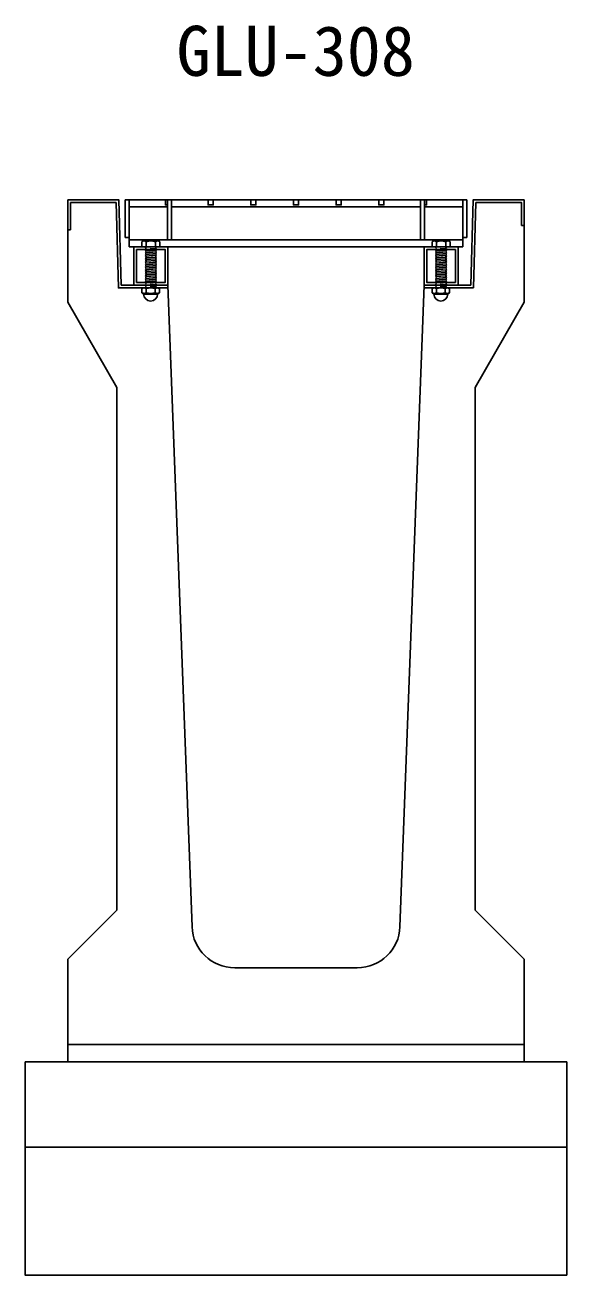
# Model space of a CAD drawing. Units: millimetres, scale not verified. Extents: x -25200 to 25200, y -8910 to 8910.
# Drawn here: x -14841 to -14206, y -1663 to -198 of the extents above; entities that cross this region are included whole.
import ezdxf
from ezdxf.enums import TextEntityAlignment as Align

# ---------------------------------------------------------------- set-up
doc = ezdxf.new("R2010")
doc.units = ezdxf.units.MM
doc.header["$LTSCALE"] = 30
doc.linetypes.add('DOTTED', pattern=[1.75, 0.25, -1.5])
for name, color, linetype, lineweight in [('0-2_HATCH', 6, 'Continuous', 25), ('0-5_OUTLINE', 3, 'Continuous', 25), ('0-7_TXT', 7, 'Continuous', 25)]:
    doc.layers.add(name, color=color, linetype=linetype, lineweight=lineweight)
doc.styles.add('ＭＳ ゴシック', font='')
doc.styles.get('ＭＳ ゴシック').set_extended_font_data('MS Gothic')

msp = doc.modelspace()

# ---------------------------------------------------------------- linework, layer by layer
at = {"layer": '0-2_HATCH'}
for p, q in [((-14787.73, -437.8), (-14787.73, -406)), ((-14787.73, -406), (-14734.05, -406)), ((-14323.43, -402.8), (-14723.43, -402.8)), ((-14718.93, -402.8), (-14718.93, -457.8)), ((-14673.93, -402.8), (-14673.93, -449.8)), ((-14669.43, -449.8), (-14669.43, -402.8)), ((-14377.43, -402.8), (-14377.43, -449.8)), ((-14372.93, -402.8), (-14372.93, -449.8)), ((-14327.93, -402.8), (-14327.93, -457.8)), ((-14312.81, -406), (-14315.31, -506)), ((-14718.93, -410.8), (-14673.93, -410.8)), ((-14669.43, -410.8), (-14377.43, -410.8)), ((-14372.93, -410.8), (-14327.93, -410.8)), ((-14790.93, -437.8), (-14787.73, -437.8)), ((-14259.13, -432.8), (-14255.93, -432.8)), ((-14718.93, -449.8), (-14327.93, -449.8)), ((-14701.93, -450.3), (-14703.93, -451.8)), ((-14703.93, -457.8), (-14703.93, -451.8)), ((-14703.6, -451.52), (-14701.93, -450.3)), ((-14684.93, -450.3), (-14701.93, -450.3)), ((-14698.93, -457.8), (-14698.93, -451.8)), ((-14687.93, -457.8), (-14687.93, -451.8)), ((-14683.25, -451.52), (-14684.93, -450.3)), ((-14682.93, -457.8), (-14682.93, -451.8)), ((-14361.93, -450.3), (-14363.93, -451.8)), ((-14363.93, -457.8), (-14363.93, -451.8)), ((-14363.6, -451.52), (-14361.93, -450.3)), ((-14344.93, -450.3), (-14361.93, -450.3)), ((-14358.93, -457.8), (-14358.93, -451.8)), ((-14347.93, -457.8), (-14347.93, -451.8)), ((-14343.25, -451.52), (-14344.93, -450.3)), ((-14342.93, -457.8), (-14342.93, -451.8)), ((-14718.93, -457.8), (-14327.93, -457.8)), ((-14682.93, -457.8), (-14703.93, -457.8)), ((-14699.93, -457.8), (-14686.93, -457.8)), ((-14699.93, -458.8), (-14698.93, -457.8)), ((-14698.93, -459.8), (-14699.93, -458.8)), ((-14699.93, -460.8), (-14698.93, -459.8)), ((-14698.93, -461.8), (-14699.93, -460.8)), ((-14699.93, -462.8), (-14698.93, -461.8)), ((-14686.93, -461.8), (-14699.93, -462.8)), ((-14698.93, -463.8), (-14699.93, -462.8)), ((-14699.93, -464.8), (-14698.93, -463.8)), ((-14686.93, -463.8), (-14699.93, -464.8)), ((-14698.93, -465.8), (-14699.93, -464.8)), ((-14699.93, -466.8), (-14698.93, -465.8)), ((-14686.93, -465.8), (-14699.93, -466.8)), ((-14698.93, -467.8), (-14699.93, -466.8)), ((-14699.93, -468.8), (-14698.93, -467.8)), ((-14686.93, -467.8), (-14699.93, -468.8)), ((-14687.93, -458.8), (-14686.93, -457.8)), ((-14686.93, -459.8), (-14687.93, -458.8)), ((-14687.93, -462.8), (-14686.93, -461.8)), ((-14686.93, -463.8), (-14687.93, -462.8)), ((-14687.93, -464.8), (-14686.93, -463.8)), ((-14686.93, -465.8), (-14687.93, -464.8)), ((-14687.93, -466.8), (-14686.93, -465.8)), ((-14686.93, -467.8), (-14687.93, -466.8)), ((-14342.93, -457.8), (-14363.93, -457.8)), ((-14359.93, -457.8), (-14346.93, -457.8)), ((-14359.93, -458.8), (-14358.93, -457.8)), ((-14358.93, -459.8), (-14359.93, -458.8)), ((-14359.93, -460.8), (-14358.93, -459.8)), ((-14358.93, -461.8), (-14359.93, -460.8)), ((-14359.93, -462.8), (-14358.93, -461.8)), ((-14346.93, -461.8), (-14359.93, -462.8)), ((-14358.93, -463.8), (-14359.93, -462.8)), ((-14359.93, -464.8), (-14358.93, -463.8)), ((-14346.93, -463.8), (-14359.93, -464.8)), ((-14358.93, -465.8), (-14359.93, -464.8)), ((-14359.93, -466.8), (-14358.93, -465.8)), ((-14346.93, -465.8), (-14359.93, -466.8)), ((-14358.93, -467.8), (-14359.93, -466.8)), ((-14359.93, -468.8), (-14358.93, -467.8)), ((-14346.93, -467.8), (-14359.93, -468.8)), ((-14347.93, -458.8), (-14346.93, -457.8)), ((-14346.93, -459.8), (-14347.93, -458.8)), ((-14347.93, -462.8), (-14346.93, -461.8)), ((-14346.93, -463.8), (-14347.93, -462.8)), ((-14347.93, -464.8), (-14346.93, -463.8)), ((-14346.93, -465.8), (-14347.93, -464.8)), ((-14347.93, -466.8), (-14346.93, -465.8)), ((-14346.93, -467.8), (-14347.93, -466.8)), ((-14698.93, -469.8), (-14699.93, -468.8)), ((-14686.93, -469.8), (-14699.93, -470.8)), ((-14699.93, -470.8), (-14698.93, -469.8)), ((-14686.93, -471.8), (-14699.93, -472.8)), ((-14698.93, -473.8), (-14699.93, -472.8)), ((-14686.93, -473.8), (-14699.93, -474.8)), ((-14699.93, -474.8), (-14698.93, -473.8)), ((-14698.93, -475.8), (-14699.93, -474.8)), ((-14686.93, -475.8), (-14699.93, -476.8)), ((-14699.93, -476.8), (-14698.93, -475.8)), ((-14698.93, -477.8), (-14699.93, -476.8)), ((-14686.93, -477.8), (-14699.93, -478.8)), ((-14699.93, -478.8), (-14698.93, -477.8)), ((-14698.93, -479.8), (-14699.93, -478.8)), ((-14686.93, -479.8), (-14699.93, -480.8)), ((-14699.93, -480.8), (-14698.93, -479.8)), ((-14698.93, -481.8), (-14699.93, -480.8)), ((-14686.93, -481.8), (-14699.93, -482.8)), ((-14699.93, -482.8), (-14698.93, -481.8)), ((-14698.93, -483.8), (-14699.93, -482.8)), ((-14687.93, -470.8), (-14686.93, -469.8)), ((-14686.93, -471.8), (-14687.93, -470.8)), ((-14687.93, -472.8), (-14686.93, -471.8)), ((-14686.93, -473.8), (-14687.93, -472.8)), ((-14687.93, -474.8), (-14686.93, -473.8)), ((-14687.93, -474.8), (-14686.93, -475.8)), ((-14687.93, -476.8), (-14686.93, -475.8)), ((-14687.93, -476.8), (-14686.93, -477.8)), ((-14687.93, -478.8), (-14686.93, -477.8)), ((-14687.93, -478.8), (-14686.93, -479.8)), ((-14687.93, -480.8), (-14686.93, -479.8)), ((-14687.93, -480.8), (-14686.93, -481.8)), ((-14687.93, -482.8), (-14686.93, -481.8)), ((-14687.93, -482.8), (-14686.93, -483.8)), ((-14358.93, -469.8), (-14359.93, -468.8)), ((-14346.93, -469.8), (-14359.93, -470.8)), ((-14359.93, -470.8), (-14358.93, -469.8)), ((-14346.93, -471.8), (-14359.93, -472.8)), ((-14358.93, -473.8), (-14359.93, -472.8)), ((-14346.93, -473.8), (-14359.93, -474.8)), ((-14359.93, -474.8), (-14358.93, -473.8)), ((-14358.93, -475.8), (-14359.93, -474.8)), ((-14346.93, -475.8), (-14359.93, -476.8)), ((-14359.93, -476.8), (-14358.93, -475.8)), ((-14358.93, -477.8), (-14359.93, -476.8)), ((-14346.93, -477.8), (-14359.93, -478.8)), ((-14359.93, -478.8), (-14358.93, -477.8)), ((-14358.93, -479.8), (-14359.93, -478.8)), ((-14346.93, -479.8), (-14359.93, -480.8)), ((-14359.93, -480.8), (-14358.93, -479.8)), ((-14358.93, -481.8), (-14359.93, -480.8)), ((-14346.93, -481.8), (-14359.93, -482.8)), ((-14359.93, -482.8), (-14358.93, -481.8)), ((-14358.93, -483.8), (-14359.93, -482.8)), ((-14347.93, -470.8), (-14346.93, -469.8)), ((-14346.93, -471.8), (-14347.93, -470.8)), ((-14347.93, -472.8), (-14346.93, -471.8)), ((-14346.93, -473.8), (-14347.93, -472.8)), ((-14347.93, -474.8), (-14346.93, -473.8)), ((-14347.93, -474.8), (-14346.93, -475.8)), ((-14347.93, -476.8), (-14346.93, -475.8)), ((-14347.93, -476.8), (-14346.93, -477.8)), ((-14347.93, -478.8), (-14346.93, -477.8)), ((-14347.93, -478.8), (-14346.93, -479.8)), ((-14347.93, -480.8), (-14346.93, -479.8)), ((-14347.93, -480.8), (-14346.93, -481.8)), ((-14347.93, -482.8), (-14346.93, -481.8)), ((-14347.93, -482.8), (-14346.93, -483.8)), ((-14686.93, -483.8), (-14699.93, -484.8)), ((-14699.93, -484.8), (-14698.93, -483.8)), ((-14698.93, -485.8), (-14699.93, -484.8)), ((-14686.93, -485.8), (-14699.93, -486.8)), ((-14699.93, -486.8), (-14698.93, -485.8)), ((-14698.93, -487.8), (-14699.93, -486.8)), ((-14686.93, -487.8), (-14699.93, -488.8)), ((-14699.93, -488.8), (-14698.93, -487.8)), ((-14698.93, -489.8), (-14699.93, -488.8)), ((-14686.93, -489.8), (-14699.93, -490.8)), ((-14699.93, -490.8), (-14698.93, -489.8)), ((-14698.93, -491.8), (-14699.93, -490.8)), ((-14686.93, -491.8), (-14699.93, -492.8)), ((-14699.93, -492.8), (-14698.93, -491.8)), ((-14698.93, -493.8), (-14699.93, -492.8)), ((-14686.93, -493.8), (-14699.93, -494.8)), ((-14699.93, -494.8), (-14698.93, -493.8)), ((-14698.93, -495.8), (-14699.93, -494.8)), ((-14686.93, -495.8), (-14699.93, -496.8)), ((-14699.93, -496.8), (-14698.93, -495.8)), ((-14698.93, -497.8), (-14699.93, -496.8)), ((-14686.93, -497.8), (-14699.93, -498.8)), ((-14699.93, -498.8), (-14698.93, -497.8)), ((-14687.93, -484.8), (-14686.93, -483.8)), ((-14687.93, -484.8), (-14686.93, -485.8)), ((-14687.93, -486.8), (-14686.93, -485.8)), ((-14687.93, -486.8), (-14686.93, -487.8)), ((-14687.93, -488.8), (-14686.93, -487.8)), ((-14687.93, -488.8), (-14686.93, -489.8)), ((-14687.93, -490.8), (-14686.93, -489.8)), ((-14687.93, -490.8), (-14686.93, -491.8)), ((-14687.93, -492.8), (-14686.93, -491.8)), ((-14687.93, -492.8), (-14686.93, -493.8)), ((-14687.93, -494.8), (-14686.93, -493.8)), ((-14687.93, -494.8), (-14686.93, -495.8)), ((-14687.93, -496.8), (-14686.93, -495.8)), ((-14687.93, -496.8), (-14686.93, -497.8)), ((-14687.93, -498.8), (-14686.93, -497.8)), ((-14346.93, -483.8), (-14359.93, -484.8)), ((-14359.93, -484.8), (-14358.93, -483.8)), ((-14358.93, -485.8), (-14359.93, -484.8)), ((-14346.93, -485.8), (-14359.93, -486.8)), ((-14359.93, -486.8), (-14358.93, -485.8)), ((-14358.93, -487.8), (-14359.93, -486.8)), ((-14346.93, -487.8), (-14359.93, -488.8)), ((-14359.93, -488.8), (-14358.93, -487.8)), ((-14358.93, -489.8), (-14359.93, -488.8)), ((-14346.93, -489.8), (-14359.93, -490.8)), ((-14359.93, -490.8), (-14358.93, -489.8)), ((-14358.93, -491.8), (-14359.93, -490.8)), ((-14346.93, -491.8), (-14359.93, -492.8)), ((-14359.93, -492.8), (-14358.93, -491.8)), ((-14358.93, -493.8), (-14359.93, -492.8)), ((-14346.93, -493.8), (-14359.93, -494.8)), ((-14359.93, -494.8), (-14358.93, -493.8)), ((-14358.93, -495.8), (-14359.93, -494.8)), ((-14346.93, -495.8), (-14359.93, -496.8)), ((-14359.93, -496.8), (-14358.93, -495.8)), ((-14358.93, -497.8), (-14359.93, -496.8)), ((-14346.93, -497.8), (-14359.93, -498.8)), ((-14359.93, -498.8), (-14358.93, -497.8)), ((-14347.93, -484.8), (-14346.93, -483.8)), ((-14347.93, -484.8), (-14346.93, -485.8)), ((-14347.93, -486.8), (-14346.93, -485.8)), ((-14347.93, -486.8), (-14346.93, -487.8)), ((-14347.93, -488.8), (-14346.93, -487.8)), ((-14347.93, -488.8), (-14346.93, -489.8)), ((-14347.93, -490.8), (-14346.93, -489.8)), ((-14347.93, -490.8), (-14346.93, -491.8)), ((-14347.93, -492.8), (-14346.93, -491.8)), ((-14347.93, -492.8), (-14346.93, -493.8)), ((-14347.93, -494.8), (-14346.93, -493.8)), ((-14347.93, -494.8), (-14346.93, -495.8)), ((-14347.93, -496.8), (-14346.93, -495.8)), ((-14347.93, -496.8), (-14346.93, -497.8)), ((-14347.93, -498.8), (-14346.93, -497.8)), ((-14703.07, -506.02), (-14703.93, -506.67)), ((-14703.93, -506.67), (-14703.93, -511.85)), ((-14702.24, -512.82), (-14703.93, -511.85)), ((-14684.38, -506.02), (-14703.07, -506.02)), ((-14698.93, -499.8), (-14699.93, -498.8)), ((-14699.93, -500.8), (-14698.93, -499.8)), ((-14698.93, -501.79), (-14699.93, -500.8)), ((-14699.93, -502.8), (-14698.93, -501.8)), ((-14698.93, -503.79), (-14699.93, -502.79)), ((-14699.93, -504.8), (-14698.93, -503.8)), ((-14698.93, -505.79), (-14699.93, -504.79)), ((-14699.15, -506.02), (-14698.93, -505.8)), ((-14698.83, -506.67), (-14698.83, -511.85)), ((-14688.62, -506.67), (-14688.62, -511.85)), ((-14687.93, -498.8), (-14686.93, -499.8)), ((-14687.93, -500.8), (-14686.93, -499.8)), ((-14687.93, -500.8), (-14686.93, -501.8)), ((-14687.93, -502.79), (-14686.93, -501.79)), ((-14687.93, -502.79), (-14686.93, -503.8)), ((-14687.93, -504.79), (-14686.93, -503.79)), ((-14687.93, -504.79), (-14686.93, -505.8)), ((-14687.15, -506.02), (-14686.93, -505.8)), ((-14685.21, -512.82), (-14683.52, -511.85)), ((-14684.38, -506.02), (-14683.52, -506.67)), ((-14683.52, -506.67), (-14683.52, -511.85)), ((-14315.31, -506), (-14373.55, -506)), ((-14363.07, -506.02), (-14363.93, -506.67)), ((-14363.93, -506.67), (-14363.93, -511.85)), ((-14362.24, -512.82), (-14363.93, -511.85)), ((-14344.38, -506.02), (-14363.07, -506.02)), ((-14358.93, -499.8), (-14359.93, -498.8)), ((-14359.93, -500.8), (-14358.93, -499.8)), ((-14358.93, -501.79), (-14359.93, -500.8)), ((-14359.93, -502.8), (-14358.93, -501.8)), ((-14358.93, -503.79), (-14359.93, -502.79)), ((-14359.93, -504.8), (-14358.93, -503.8)), ((-14358.93, -505.79), (-14359.93, -504.79)), ((-14359.15, -506.02), (-14358.93, -505.8)), ((-14358.83, -506.67), (-14358.83, -511.85)), ((-14348.62, -506.67), (-14348.62, -511.85)), ((-14347.93, -498.8), (-14346.93, -499.8)), ((-14347.93, -500.8), (-14346.93, -499.8)), ((-14347.93, -500.8), (-14346.93, -501.8)), ((-14347.93, -502.79), (-14346.93, -501.79)), ((-14347.93, -502.79), (-14346.93, -503.8)), ((-14347.93, -504.79), (-14346.93, -503.79)), ((-14347.93, -504.79), (-14346.93, -505.8)), ((-14347.15, -506.02), (-14346.93, -505.8)), ((-14345.21, -512.82), (-14343.52, -511.85)), ((-14344.38, -506.02), (-14343.52, -506.67)), ((-14343.52, -506.67), (-14343.52, -511.85)), ((-14702.24, -513.15), (-14702.24, -512.82)), ((-14685.21, -512.82), (-14702.24, -512.82)), ((-14685.21, -513.15), (-14702.24, -513.15)), ((-14685.21, -513.15), (-14685.21, -512.82)), ((-14362.24, -513.15), (-14362.24, -512.82)), ((-14345.21, -512.82), (-14362.24, -512.82)), ((-14345.21, -513.15), (-14362.24, -513.15)), ((-14345.21, -513.15), (-14345.21, -512.82))]:
    msp.add_line(p, q, dxfattribs=at)
at = {"layer": '0-2_HATCH', "linetype": 'DOTTED'}
for p, q in [((-14686.93, -457.8), (-14699.93, -458.8)), ((-14686.93, -459.8), (-14699.93, -460.8)), ((-14346.93, -457.8), (-14359.93, -458.8)), ((-14346.93, -459.8), (-14359.93, -460.8)), ((-14686.93, -499.8), (-14699.93, -500.8)), ((-14686.93, -501.8), (-14699.93, -502.8)), ((-14686.93, -503.8), (-14699.93, -504.8)), ((-14346.93, -499.8), (-14359.93, -500.8)), ((-14346.93, -501.8), (-14359.93, -502.8)), ((-14346.93, -503.8), (-14359.93, -504.8))]:
    msp.add_line(p, q, dxfattribs=at)
at = {"layer": '0-2_HATCH'}
for points in [[(-14734.05, -406), (-14731.55, -506), (-14673.31, -506)], [(-14723.43, -402.8), (-14723.43, -446.8), (-14718.93, -446.8)], [(-14673.93, -408.8), (-14676.43, -408.8), (-14676.43, -402.8)], [(-14620.43, -402.8), (-14620.43, -408.8), (-14626.43, -408.8), (-14626.43, -402.8)], [(-14570.43, -402.8), (-14570.43, -408.8), (-14576.43, -408.8), (-14576.43, -402.8)], [(-14520.43, -402.8), (-14520.43, -408.8), (-14526.43, -408.8), (-14526.43, -402.8)], [(-14470.43, -402.8), (-14470.43, -408.8), (-14476.43, -408.8), (-14476.43, -402.8)], [(-14420.43, -402.8), (-14420.43, -408.8), (-14426.43, -408.8), (-14426.43, -402.8)], [(-14370.43, -402.8), (-14370.43, -408.8), (-14372.93, -408.8)], [(-14323.43, -402.8), (-14323.43, -446.8), (-14327.93, -446.8)], [(-14259.13, -432.8), (-14259.13, -406), (-14312.81, -406)], [(-14686.93, -461.8), (-14687.93, -460.8), (-14686.93, -459.8)], [(-14686.93, -469.8), (-14687.93, -468.8), (-14686.93, -467.8)], [(-14346.93, -461.8), (-14347.93, -460.8), (-14346.93, -459.8)], [(-14346.93, -469.8), (-14347.93, -468.8), (-14346.93, -467.8)], [(-14699.93, -472.8), (-14698.93, -471.8), (-14699.93, -470.8)], [(-14359.93, -472.8), (-14358.93, -471.8), (-14359.93, -470.8)]]:
    msp.add_lwpolyline(points, dxfattribs=at)
for points in [[(-14713.43, -457.8), (-14713.43, -502.8), (-14673.43, -502.8), (-14673.43, -457.8)], [(-14710.23, -461), (-14710.23, -499.6), (-14676.63, -499.6), (-14676.63, -461)], [(-14333.43, -457.8), (-14333.43, -502.8), (-14373.43, -502.8), (-14373.43, -457.8)], [(-14336.63, -461), (-14336.63, -499.6), (-14370.23, -499.6), (-14370.23, -461)]]:
    msp.add_lwpolyline(points, close=True, dxfattribs=at)
for centre, radius, start, end in [((-14701.43, -454.42), 3.62, 46.39563, 133.60437), ((-14693.43, -466.42), 15.62, 69.39075, 110.60925), ((-14685.43, -454.42), 3.62, 46.39563, 133.60437), ((-14361.43, -454.42), 3.62, 46.39563, 133.60437), ((-14353.43, -466.42), 15.62, 69.39075, 110.60925), ((-14345.43, -454.42), 3.62, 46.39563, 133.60437), ((-14701.38, -511.36), 5.35, 61.49832, 118.50684), ((-14701.38, -507.15), 5.35, 241.49843, 298.50089), ((-14693.72, -526.43), 20.42, 75.52621, 104.47362), ((-14693.72, -492.08), 20.42, 255.52638, 284.47374), ((-14686.07, -511.36), 5.35, 61.49231, 118.50169), ((-14686.07, -507.15), 5.35, 241.49989, 298.5), ((-14361.38, -511.36), 5.35, 61.49832, 118.50684), ((-14361.38, -507.15), 5.35, 241.49843, 298.50089), ((-14353.72, -526.43), 20.42, 75.52621, 104.47362), ((-14353.72, -492.08), 20.42, 255.52638, 284.47374), ((-14346.07, -511.36), 5.35, 61.49231, 118.50169), ((-14346.07, -507.15), 5.35, 241.49989, 298.5), ((-14693.72, -513.15), 8.19, 180, 359.99995), ((-14353.72, -513.15), 8.19, 180, 359.99995)]:
    msp.add_arc(centre, radius, start, end, dxfattribs=at)
at = {"layer": '0-5_OUTLINE'}
for p, q in [((-14790.93, -402.8), (-14790.93, -522.8)), ((-14255.93, -402.8), (-14255.93, -522.8)), ((-14728.43, -502.8), (-14673.43, -502.8)), ((-14673.43, -502.8), (-14645.23, -1254.67)), ((-14373.43, -502.8), (-14401.62, -1254.67)), ((-14318.43, -502.8), (-14373.43, -502.8)), ((-14790.93, -522.8), (-14733.43, -622.8)), ((-14255.93, -522.8), (-14313.43, -622.8)), ((-14733.43, -622.8), (-14733.43, -1235.3)), ((-14313.43, -622.8), (-14313.43, -1235.3)), ((-14790.93, -1292.8), (-14733.43, -1235.3)), ((-14255.93, -1292.8), (-14313.43, -1235.3)), ((-14790.93, -1292.8), (-14790.93, -1412.8)), ((-14451.59, -1302.8), (-14595.27, -1302.8)), ((-14255.93, -1292.8), (-14255.93, -1412.8)), ((-14255.93, -1392.8), (-14790.93, -1392.8)), ((-14205.93, -1412.8), (-14840.93, -1412.8)), ((-14205.93, -1662.8), (-14205.93, -1412.8)), ((-14205.93, -1512.8), (-14840.93, -1512.8))]:
    msp.add_line(p, q, dxfattribs=at)
for points in [[(-14790.93, -402.8), (-14730.93, -402.8), (-14728.43, -502.8)], [(-14255.93, -402.8), (-14315.93, -402.8), (-14318.43, -502.8)], [(-14205.93, -1662.8), (-14840.93, -1662.8), (-14840.93, -1412.8)]]:
    msp.add_lwpolyline(points, dxfattribs=at)
for centre, start, end in [((-14595.27, -1252.8), 182.14758, 270), ((-14451.59, -1252.8), 270, 357.8524)]:
    msp.add_arc(centre, 50, start, end, dxfattribs=at)

# ---------------------------------------------------------------- texts
at = {"layer": '0-7_TXT', "style": 'ＭＳ ゴシック'}
msp.add_text('GLU-308', height=58.65, dxfattribs=at).set_placement((-14663.43, -275.07), align=Align.BOTTOM_LEFT)

doc.saveas('drawing.dxf')
